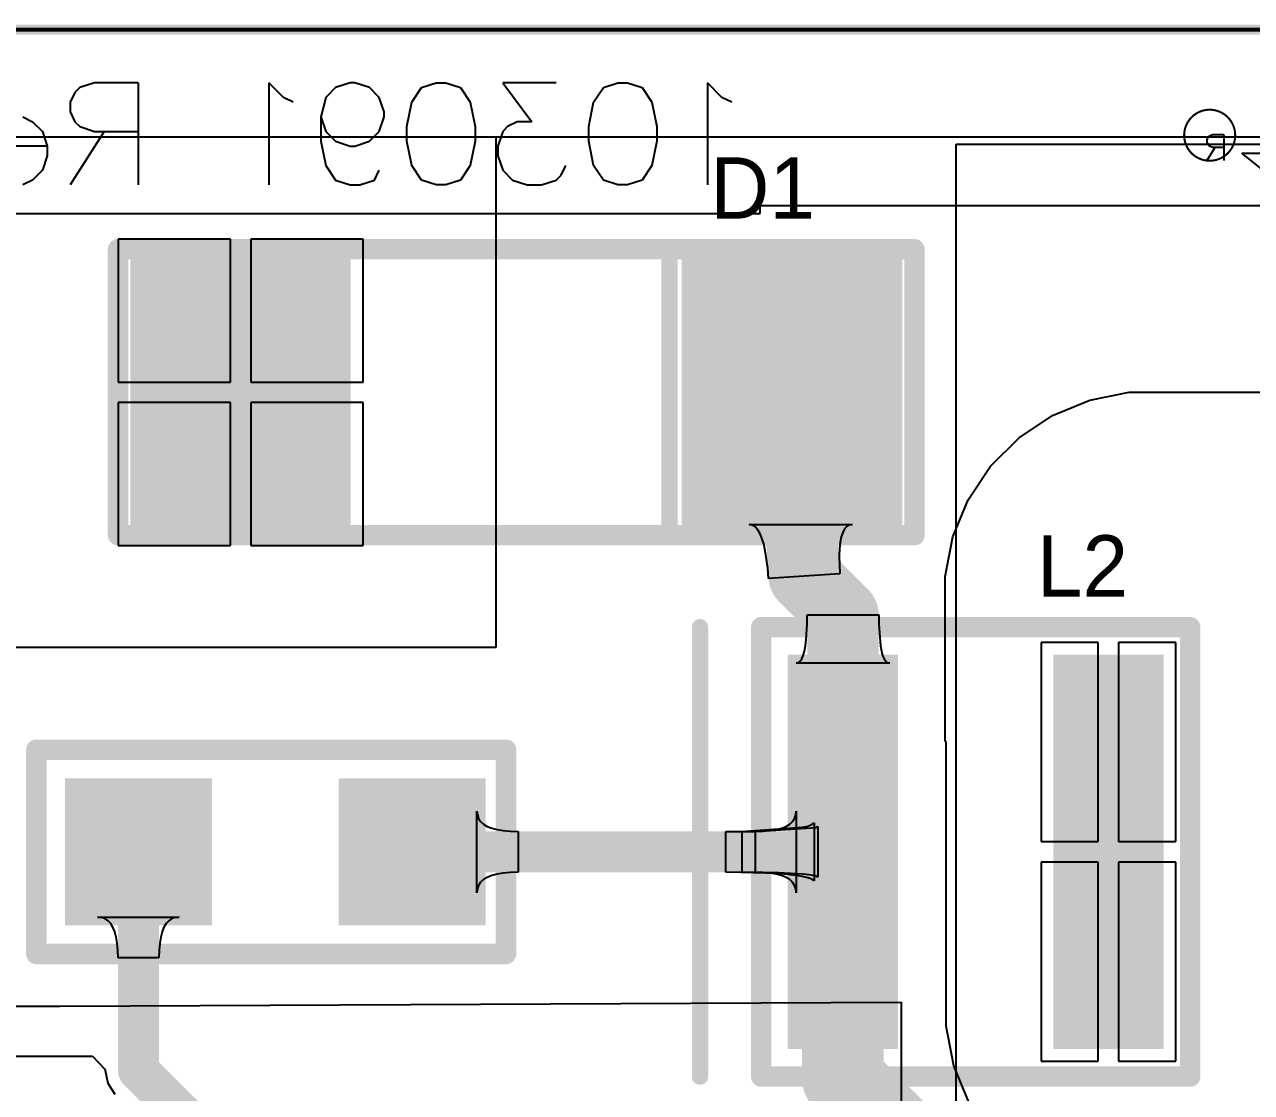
# Model space of a CAD drawing. Header units: millimetres. Extents: x 3.64 to 5.36, y 2.99 to 4.38.
# Drawn here: x 4.144 to 4.745, y 3.857 to 4.38 of the extents above; entities that cross this region are included whole.
import ezdxf

# ---------------------------------------------------------------- set-up
doc = ezdxf.new("R2010")
doc.units = ezdxf.units.MM
doc.header["$MEASUREMENT"] = 0
for name, color, linetype in [('BottomLayer', 5, 'Continuous'), ('BottomOverlay', 54, 'Continuous'), ('DrillDrawing', 1, 'Continuous'), ('KeepOutLayer', 6, 'Continuous'), ('Mechanical2', 216, 'Continuous'), ('MidLayer1', 16, 'Continuous'), ('MidLayer2', 76, 'Continuous'), ('TopLayer', 1, 'Continuous'), ('TopOverlay', 2, 'Continuous'), ('TopPaste', 8, 'Continuous'), ('TopSolder', 216, 'Continuous')]:
    doc.layers.add(name, color=color, linetype=linetype)

msp = doc.modelspace()

# ---------------------------------------------------------------- linework, layer by layer
at = {"layer": 'BottomLayer'}
for p, q in [((4.17842, 4.35149), (4.17128, 4.34911)), ((4.19985, 4.35149), (4.17842, 4.35149)), ((4.19985, 4.35149), (4.19985, 4.3015)), ((4.27102, 4.34435), (4.26388, 4.35149)), ((4.26388, 4.35149), (4.26388, 4.3015)), ((4.30364, 4.35149), (4.29649, 4.34911)), ((4.30602, 4.35149), (4.30364, 4.35149)), ((4.31316, 4.34911), (4.30602, 4.35149)), ((4.33863, 4.34911), (4.34577, 4.35149)), ((4.34577, 4.35149), (4.35053, 4.35149)), ((4.35053, 4.35149), (4.35767, 4.34911)), ((4.40457, 4.35149), (4.37838, 4.35149)), ((4.37838, 4.35149), (4.39266, 4.33245)), ((4.42766, 4.34911), (4.4348, 4.35149)), ((4.4348, 4.35149), (4.43956, 4.35149)), ((4.43956, 4.35149), (4.4467, 4.34911)), ((4.48574, 4.34435), (4.4786, 4.35149)), ((4.4786, 4.35149), (4.4786, 4.3015)), ((4.1689, 4.34673), (4.16652, 4.34197)), ((4.17128, 4.34911), (4.1689, 4.34673)), ((4.27578, 4.34197), (4.27102, 4.34435)), ((4.29173, 4.34435), (4.28935, 4.33483)), ((4.29649, 4.34911), (4.29173, 4.34435)), ((4.31792, 4.34435), (4.31316, 4.34911)), ((4.3203, 4.33721), (4.31792, 4.34435)), ((4.33387, 4.34197), (4.33863, 4.34911)), ((4.35767, 4.34911), (4.36243, 4.34197)), ((4.4229, 4.34197), (4.42766, 4.34911)), ((4.4467, 4.34911), (4.45146, 4.34197)), ((4.4905, 4.34197), (4.48574, 4.34435)), ((4.16652, 4.34197), (4.16652, 4.33721)), ((4.33149, 4.33007), (4.33387, 4.34197)), ((4.36243, 4.34197), (4.36481, 4.33007)), ((4.42051, 4.33007), (4.4229, 4.34197)), ((4.45146, 4.34197), (4.45384, 4.33007)), ((4.14343, 4.33483), (4.14819, 4.33245)), ((4.14819, 4.33245), (4.15295, 4.32768)), ((4.16652, 4.33721), (4.1689, 4.33245)), ((4.1689, 4.33245), (4.17128, 4.33007)), ((4.28935, 4.33483), (4.29173, 4.32768)), ((4.28935, 4.33483), (4.28935, 4.32292)), ((4.31792, 4.32768), (4.3203, 4.33483)), ((4.3203, 4.33483), (4.3203, 4.33721)), ((4.38552, 4.33245), (4.38076, 4.33007)), ((4.39266, 4.33245), (4.38552, 4.33245)), ((4.15295, 4.32768), (4.15533, 4.32054)), ((4.18318, 4.32768), (4.16652, 4.3015)), ((4.17128, 4.33007), (4.17842, 4.32768)), ((4.17842, 4.32768), (4.19985, 4.32768)), ((4.29173, 4.32768), (4.29649, 4.32292)), ((4.31316, 4.32292), (4.31792, 4.32768)), ((4.33149, 4.32292), (4.33149, 4.33007)), ((4.36481, 4.33007), (4.36481, 4.32292)), ((4.37838, 4.32768), (4.376, 4.32054)), ((4.38076, 4.33007), (4.37838, 4.32768)), ((4.42051, 4.32292), (4.42051, 4.33007)), ((4.45384, 4.33007), (4.45384, 4.32292)), ((4.15533, 4.32054), (4.12677, 4.32054)), ((4.15533, 4.32054), (4.15533, 4.31578)), ((4.28935, 4.32292), (4.29173, 4.31102)), ((4.29649, 4.32292), (4.30364, 4.32054)), ((4.30364, 4.32054), (4.30602, 4.32054)), ((4.30602, 4.32054), (4.31316, 4.32292)), ((4.33387, 4.31102), (4.33149, 4.32292)), ((4.36481, 4.32292), (4.36243, 4.31102)), ((4.376, 4.32054), (4.376, 4.31578)), ((4.4229, 4.31102), (4.42051, 4.32292)), ((4.45384, 4.32292), (4.45146, 4.31102)), ((4.15533, 4.31578), (4.15295, 4.30864)), ((4.376, 4.31578), (4.37838, 4.30864)), ((4.15295, 4.30864), (4.14819, 4.30388)), ((4.29173, 4.31102), (4.29649, 4.30388)), ((4.31554, 4.30388), (4.31792, 4.30864)), ((4.33863, 4.30388), (4.33387, 4.31102)), ((4.36243, 4.31102), (4.35767, 4.30388)), ((4.37838, 4.30864), (4.38314, 4.30388)), ((4.40695, 4.30626), (4.40933, 4.31102)), ((4.42766, 4.30388), (4.4229, 4.31102)), ((4.45146, 4.31102), (4.4467, 4.30388)), ((4.14819, 4.30388), (4.14343, 4.3015)), ((4.29649, 4.30388), (4.30364, 4.3015)), ((4.3084, 4.3015), (4.31554, 4.30388)), ((4.34577, 4.3015), (4.33863, 4.30388)), ((4.35767, 4.30388), (4.35053, 4.3015)), ((4.38314, 4.30388), (4.39028, 4.3015)), ((4.39742, 4.3015), (4.40457, 4.30388)), ((4.40457, 4.30388), (4.40695, 4.30626)), ((4.4348, 4.3015), (4.42766, 4.30388)), ((4.4467, 4.30388), (4.43956, 4.3015)), ((4.30364, 4.3015), (4.3084, 4.3015)), ((4.35053, 4.3015), (4.34577, 4.3015)), ((4.39028, 4.3015), (4.39742, 4.3015)), ((4.43956, 4.3015), (4.4348, 4.3015)), ((4.5045, 4.2875), (4.5045, 4.2915)), ((4.5045, 4.2915), (5.2955, 4.2915)), ((3.77998, 4.2875), (4.5045, 4.2875))]:
    msp.add_line(p, q, dxfattribs=at)
at = {"layer": 'BottomOverlay'}
for p, q in [((4.72614, 4.326), (4.72436, 4.3254)), ((4.7315, 4.326), (4.72614, 4.326)), ((4.7315, 4.326), (4.7315, 4.3135)), ((4.72376, 4.32481), (4.72317, 4.32362)), ((4.72317, 4.32362), (4.72317, 4.32243)), ((4.72317, 4.32243), (4.72376, 4.32124)), ((4.72733, 4.32005), (4.72317, 4.3135)), ((4.72436, 4.3254), (4.72376, 4.32481)), ((4.72376, 4.32124), (4.72436, 4.32064)), ((4.72436, 4.32064), (4.72614, 4.32005)), ((4.72614, 4.32005), (4.7315, 4.32005)), ((4.8075, 4.2635), (4.74025, 4.317)), ((4.74025, 4.317), (4.77375, 4.317))]:
    msp.add_line(p, q, dxfattribs=at)
for points, const_width in [([(4.73708, 4.32581, 1), (4.71208, 4.32581, 1)], 0.001), ([(4.71183, 4.32581, 1), (4.71233, 4.32581, 1)], 0.0005), ([(4.73683, 4.32581, 1), (4.73733, 4.32581, 1)], 0.0005)]:
    msp.add_lwpolyline(points, format="xyb", close=True, dxfattribs=dict(at, const_width=const_width))
at = {"layer": 'DrillDrawing', "const_width": 0.005}
msp.add_lwpolyline([(3.6472, 4.3775), (5.3525, 4.3775)], dxfattribs=at)
at = {"layer": 'KeepOutLayer', "const_width": 0.002}
msp.add_lwpolyline([(3.6476, 4.3775), (5.3525, 4.3775)], dxfattribs=at)
at = {"layer": 'Mechanical2', "const_width": 0.001}
msp.add_lwpolyline([(3.6475, 4.3775), (5.3525, 4.3775)], dxfattribs=at)
at = {"layer": 'MidLayer1'}
msp.add_line((3.725, 4.325), (5.275, 4.325), dxfattribs=at)
at = {"layer": 'MidLayer2'}
for p, q in [((4.6005, 3.2995), (4.6005, 4.3215)), ((4.6005, 4.3215), (5.0495, 4.3215)), ((3.7735, 3.8995), (4.1615, 3.8995)), ((4.1615, 3.8995), (4.5735, 3.9015)), ((4.5735, 3.9015), (4.5735, 3.2655))]:
    msp.add_line(p, q, dxfattribs=at)
at = {"layer": 'TopLayer'}
for p, q in [((3.8, 4.325), (4.375, 4.325)), ((3.80354, 4.325), (4.375, 4.325)), ((4.375, 4.325), (4.375, 4.075)), ((4.375, 4.325), (4.375, 4.075)), ((4.245, 4.275), (4.19, 4.275)), ((4.19, 4.275), (4.19, 4.205)), ((4.245, 4.275), (4.19, 4.275)), ((4.19, 4.275), (4.19, 4.205)), ((4.245, 4.205), (4.245, 4.275)), ((4.245, 4.205), (4.245, 4.275)), ((4.31, 4.275), (4.255, 4.275)), ((4.255, 4.275), (4.255, 4.205)), ((4.31, 4.275), (4.255, 4.275)), ((4.255, 4.275), (4.255, 4.205)), ((4.31, 4.205), (4.31, 4.275)), ((4.31, 4.205), (4.31, 4.275)), ((4.19, 4.205), (4.245, 4.205)), ((4.19, 4.205), (4.245, 4.205)), ((4.255, 4.205), (4.31, 4.205)), ((4.255, 4.205), (4.31, 4.205)), ((4.66583, 4.19616), (4.68515, 4.2)), ((4.68515, 4.2), (5.00345, 4.2)), ((4.245, 4.195), (4.19, 4.195)), ((4.19, 4.195), (4.19, 4.125)), ((4.245, 4.195), (4.19, 4.195)), ((4.19, 4.195), (4.19, 4.125)), ((4.245, 4.125), (4.245, 4.195)), ((4.245, 4.125), (4.245, 4.195)), ((4.31, 4.195), (4.255, 4.195)), ((4.255, 4.195), (4.255, 4.125)), ((4.31, 4.195), (4.255, 4.195)), ((4.255, 4.195), (4.255, 4.125)), ((4.31, 4.125), (4.31, 4.195)), ((4.31, 4.125), (4.31, 4.195)), ((4.64763, 4.18862), (4.66583, 4.19616)), ((4.63125, 4.17767), (4.64763, 4.18862)), ((4.61732, 4.16375), (4.63125, 4.17767)), ((4.60638, 4.14737), (4.61732, 4.16375)), ((4.59884, 4.12917), (4.60638, 4.14737)), ((4.50057, 4.13498), (4.49909, 4.13524)), ((4.49909, 4.13524), (4.54956, 4.13524)), ((4.50193, 4.13418), (4.50057, 4.13498)), ((4.50317, 4.13286), (4.50193, 4.13418)), ((4.54685, 4.13428), (4.54577, 4.13307)), ((4.54811, 4.135), (4.54685, 4.13428)), ((4.54956, 4.13524), (4.54811, 4.135)), ((4.50429, 4.13102), (4.50317, 4.13286)), ((4.5053, 4.12864), (4.50429, 4.13102)), ((4.50618, 4.12573), (4.5053, 4.12864)), ((4.54418, 4.12922), (4.54367, 4.12657)), ((4.54489, 4.13139), (4.54418, 4.12922)), ((4.54577, 4.13307), (4.54489, 4.13139)), ((4.595, 4.10985), (4.59884, 4.12917)), ((4.19, 4.125), (4.245, 4.125)), ((4.19, 4.125), (4.245, 4.125)), ((4.255, 4.125), (4.31, 4.125)), ((4.255, 4.125), (4.31, 4.125)), ((4.50695, 4.1223), (4.50618, 4.12573)), ((4.50813, 4.11385), (4.50695, 4.1223)), ((4.54334, 4.12344), (4.54319, 4.11983)), ((4.54367, 4.12657), (4.54334, 4.12344)), ((4.54319, 4.11983), (4.54346, 4.11116)), ((4.50854, 4.10884), (4.50813, 4.11385)), ((4.54346, 4.11116), (4.50854, 4.10884)), ((4.595, 4.1), (4.595, 4.10985)), ((4.595, 4.0291), (4.595, 4.1)), ((4.52702, 4.07895), (4.52745, 4.08651)), ((4.52745, 4.08651), (4.5275, 4.091)), ((4.5275, 4.091), (4.5625, 4.091)), ((4.5625, 4.091), (4.56255, 4.08651)), ((4.56255, 4.08651), (4.56336, 4.07588)), ((4.375, 4.075), (4.075, 4.075)), ((4.375, 4.075), (4.075, 4.075)), ((4.52616, 4.07329), (4.52664, 4.07588)), ((4.52664, 4.07588), (4.52702, 4.07895)), ((4.56336, 4.07588), (4.56384, 4.07329)), ((4.67, 4.0775), (4.642, 4.0775)), ((4.642, 4.0775), (4.642, 3.98)), ((4.67, 3.98), (4.67, 4.0775)), ((4.708, 4.0775), (4.68, 4.0775)), ((4.68, 4.0775), (4.68, 3.98)), ((4.708, 3.98), (4.708, 4.0775)), ((4.52212, 4.06738), (4.52314, 4.06762)), ((4.52314, 4.06762), (4.52406, 4.06832)), ((4.52406, 4.06832), (4.52486, 4.06951)), ((4.52486, 4.06951), (4.52556, 4.07116)), ((4.52556, 4.07116), (4.52616, 4.07329)), ((4.56384, 4.07329), (4.56444, 4.07116)), ((4.56444, 4.07116), (4.56514, 4.06951)), ((4.56514, 4.06951), (4.56594, 4.06832)), ((4.56594, 4.06832), (4.56686, 4.06762)), ((4.56686, 4.06762), (4.56788, 4.06738)), ((4.56788, 4.06738), (4.52212, 4.06738)), ((4.5955, 4.029), (4.595, 4.0291)), ((4.5955, 3.8995), (4.5955, 4.029)), ((4.5955, 4.029), (4.5955, 4.029)), ((4.36576, 3.955), (4.36576, 3.995)), ((4.36576, 3.995), (4.36596, 3.9931)), ((4.36596, 3.9931), (4.36656, 3.9914)), ((4.36656, 3.9914), (4.36757, 3.9899)), ((4.36757, 3.9899), (4.36898, 3.9886)), ((4.51892, 3.9886), (4.52032, 3.9899)), ((4.52032, 3.9899), (4.52132, 3.9914)), ((4.52132, 3.9914), (4.52192, 3.9931)), ((4.52192, 3.9931), (4.52212, 3.995)), ((4.52212, 3.995), (4.52212, 3.955)), ((4.36898, 3.9886), (4.37079, 3.9875)), ((4.37079, 3.9875), (4.373, 3.9866)), ((4.373, 3.9866), (4.37562, 3.9859)), ((4.37562, 3.9859), (4.37864, 3.9854)), ((4.37864, 3.9854), (4.38206, 3.9851)), ((4.38206, 3.9851), (4.38588, 3.985)), ((4.38588, 3.985), (4.38588, 3.965)), ((4.48768, 3.985), (4.49514, 3.98504)), ((4.48768, 3.965), (4.48768, 3.985)), ((4.49514, 3.98504), (4.52523, 3.98703)), ((4.49564, 3.985), (4.50224, 3.98502)), ((4.49564, 3.965), (4.49564, 3.985)), ((4.50212, 3.985), (4.50592, 3.9851)), ((4.50212, 3.965), (4.50212, 3.985)), ((4.50224, 3.98502), (4.53183, 3.98693)), ((4.50592, 3.9851), (4.50932, 3.9854)), ((4.50932, 3.9854), (4.51232, 3.9859)), ((4.51232, 3.9859), (4.51492, 3.9866)), ((4.51492, 3.9866), (4.51712, 3.9875)), ((4.51712, 3.9875), (4.51892, 3.9886)), ((4.52523, 3.98703), (4.52781, 3.98766)), ((4.52781, 3.98766), (4.52969, 3.98836)), ((4.52969, 3.98836), (4.53087, 3.98915)), ((4.53087, 3.98915), (4.53087, 3.96085)), ((4.53183, 3.98693), (4.53263, 3.98738)), ((4.53263, 3.98738), (4.53263, 3.96262)), ((4.642, 3.98), (4.67, 3.98)), ((4.68, 3.98), (4.708, 3.98)), ((4.67, 3.97), (4.642, 3.97)), ((4.642, 3.97), (4.642, 3.8725)), ((4.67, 3.8725), (4.67, 3.97)), ((4.708, 3.97), (4.68, 3.97)), ((4.68, 3.97), (4.68, 3.8725)), ((4.708, 3.8725), (4.708, 3.97)), ((4.36757, 3.9601), (4.36656, 3.9586)), ((4.36898, 3.9614), (4.36757, 3.9601)), ((4.37079, 3.9625), (4.36898, 3.9614)), ((4.373, 3.9634), (4.37079, 3.9625)), ((4.37562, 3.9641), (4.373, 3.9634)), ((4.37864, 3.9646), (4.37562, 3.9641)), ((4.38206, 3.9649), (4.37864, 3.9646)), ((4.38588, 3.965), (4.38206, 3.9649)), ((4.49514, 3.96496), (4.48768, 3.965)), ((4.51332, 3.96434), (4.49514, 3.96496)), ((4.5135, 3.96479), (4.49564, 3.965)), ((4.50592, 3.9649), (4.50212, 3.965)), ((4.50932, 3.9646), (4.50592, 3.9649)), ((4.51232, 3.9641), (4.50932, 3.9646)), ((4.51492, 3.9634), (4.51232, 3.9641)), ((4.52196, 3.96351), (4.51332, 3.96434)), ((4.52557, 3.96414), (4.5135, 3.96479)), ((4.51712, 3.9625), (4.51492, 3.9634)), ((4.51892, 3.9614), (4.51712, 3.9625)), ((4.52032, 3.9601), (4.51892, 3.9614)), ((4.52132, 3.9586), (4.52032, 3.9601)), ((4.52523, 3.96297), (4.52196, 3.96351)), ((4.52781, 3.96234), (4.52523, 3.96297)), ((4.5283, 3.96383), (4.52557, 3.96414)), ((4.52969, 3.96164), (4.52781, 3.96234)), ((4.53039, 3.96348), (4.5283, 3.96383)), ((4.53087, 3.96085), (4.52969, 3.96164)), ((4.53183, 3.96307), (4.53039, 3.96348)), ((4.53263, 3.96262), (4.53183, 3.96307)), ((4.36596, 3.9569), (4.36576, 3.955)), ((4.36656, 3.9586), (4.36596, 3.9569)), ((4.52192, 3.9569), (4.52132, 3.9586)), ((4.52212, 3.955), (4.52192, 3.9569)), ((4.1819, 3.94292), (4.18, 3.94312)), ((4.18, 3.94312), (4.22, 3.94312)), ((4.1836, 3.94232), (4.1819, 3.94292)), ((4.1851, 3.94132), (4.1836, 3.94232)), ((4.2164, 3.94232), (4.2149, 3.94132)), ((4.2181, 3.94292), (4.2164, 3.94232)), ((4.22, 3.94312), (4.2181, 3.94292)), ((4.1864, 3.93992), (4.1851, 3.94132)), ((4.1875, 3.93812), (4.1864, 3.93992)), ((4.1884, 3.93592), (4.1875, 3.93812)), ((4.1891, 3.93332), (4.1884, 3.93592)), ((4.2116, 3.93592), (4.2109, 3.93332)), ((4.2125, 3.93812), (4.2116, 3.93592)), ((4.2136, 3.93992), (4.2125, 3.93812)), ((4.2149, 3.94132), (4.2136, 3.93992)), ((4.1896, 3.93032), (4.1891, 3.93332)), ((4.1899, 3.92692), (4.1896, 3.93032)), ((4.2104, 3.93032), (4.2101, 3.92692)), ((4.2109, 3.93332), (4.2104, 3.93032)), ((4.19, 3.92312), (4.1899, 3.92692)), ((4.2101, 3.92692), (4.21, 3.92312)), ((4.21, 3.92312), (4.19, 3.92312)), ((4.5955, 3.88965), (4.5955, 3.8995)), ((4.59934, 3.87033), (4.5955, 3.88965)), ((4.05649, 3.875), (4.1775, 3.875)), ((4.1775, 3.875), (4.18369, 3.86845)), ((4.60688, 3.85213), (4.59934, 3.87033)), ((4.642, 3.8725), (4.67, 3.8725)), ((4.68, 3.8725), (4.708, 3.8725)), ((4.18369, 3.86845), (4.18369, 3.868)), ((4.18369, 3.868), (4.18493, 3.86176)), ((4.18493, 3.86176), (4.18846, 3.85646))]:
    msp.add_line(p, q, dxfattribs=at)
for points, const_width in [([(4.225, 4.135), (4.225, 4.265)], 0.05), ([(4.275, 4.135), (4.275, 4.265)], 0.05), ([(4.495, 4.135), (4.495, 4.265)], 0.05), ([(4.545, 4.135), (4.545, 4.265)], 0.05), ([(4.3, 4.2325), (4.2, 4.2325)], 0.065), ([(4.57, 4.2325), (4.47, 4.2325)], 0.065), ([(4.52, 4.2), (4.526, 4.11)], 0.035), ([(4.3, 4.1675), (4.2, 4.1675)], 0.065), ([(4.57, 4.1675), (4.47, 4.1675)], 0.065), ([(4.526, 4.11), (4.545, 4.091)], 0.035), ([(4.545, 3.975), (4.545, 4.091)], 0.035), ([(4.5335, 4.0675), (4.5335, 3.8825)], 0.023), ([(4.5565, 4.0675), (4.5565, 3.8825)], 0.023), ([(4.6635, 4.0675), (4.6635, 3.8825)], 0.023), ([(4.6865, 4.0675), (4.6865, 3.8825)], 0.023), ([(4.568, 4.02125), (4.522, 4.02125)], 0.0925), ([(4.698, 4.02125), (4.652, 4.02125)], 0.0925), ([(4.184, 4.007), (4.184, 3.943)], 0.032), ([(4.216, 4.007), (4.216, 3.943)], 0.032), ([(4.318, 4.007), (4.318, 3.943)], 0.032), ([(4.35, 4.007), (4.35, 3.943)], 0.032), ([(4.168, 3.991), (4.232, 3.991)], 0.032), ([(4.302, 3.991), (4.366, 3.991)], 0.032), ([(4.545, 3.864), (4.545, 3.975)], 0.04), ([(4.2, 3.868), (4.2, 3.975)], 0.02), ([(4.334, 3.975), (4.545, 3.975)], 0.02), ([(4.168, 3.959), (4.232, 3.959)], 0.032), ([(4.302, 3.959), (4.366, 3.959)], 0.032), ([(4.568, 3.92875), (4.522, 3.92875)], 0.0925), ([(4.698, 3.92875), (4.652, 3.92875)], 0.0925), ([(4.545, 3.864), (4.5835, 3.8255)], 0.04), ([(4.2, 3.868), (4.318, 3.75)], 0.02)]:
    msp.add_lwpolyline(points, dxfattribs=dict(at, const_width=const_width))
for points, const_width in [([(4.225, 4.2, 1), (4.275, 4.2, 1)], 0.05), ([(4.495, 4.2, 1), (4.545, 4.2, 1)], 0.05), ([(4.51125, 4.2, 1), (4.52875, 4.2, 1)], 0.0175), ([(4.51725, 4.11, 1), (4.53475, 4.11, 1)], 0.0175), ([(4.51725, 4.11, 1), (4.53475, 4.11, 1)], 0.0175), ([(4.53625, 4.091, 1), (4.55375, 4.091, 1)], 0.0175), ([(4.53625, 4.091, 1), (4.55375, 4.091, 1)], 0.0175), ([(4.184, 3.975, 1), (4.216, 3.975, 1)], 0.032), ([(4.318, 3.975, 1), (4.35, 3.975, 1)], 0.032), ([(4.5335, 3.975, 1), (4.5565, 3.975, 1)], 0.023), ([(4.6635, 3.975, 1), (4.6865, 3.975, 1)], 0.023), ([(4.535, 3.975, 1), (4.555, 3.975, 1)], 0.02), ([(4.53625, 3.975, 1), (4.55375, 3.975, 1)], 0.0175), ([(4.195, 3.975, 1), (4.205, 3.975, 1)], 0.01), ([(4.329, 3.975, 1), (4.339, 3.975, 1)], 0.01), ([(4.54, 3.975, 1), (4.55, 3.975, 1)], 0.01), ([(4.535, 3.864, 1), (4.555, 3.864, 1)], 0.02), ([(4.535, 3.864, 1), (4.555, 3.864, 1)], 0.02), ([(4.195, 3.868, 1), (4.205, 3.868, 1)], 0.01), ([(4.195, 3.868, 1), (4.205, 3.868, 1)], 0.01)]:
    msp.add_lwpolyline(points, format="xyb", close=True, dxfattribs=dict(at, const_width=const_width))
at = {"layer": 'TopOverlay'}
for points, const_width in [([(4.19, 4.13), (4.19, 4.27)], 0.01), ([(4.19, 4.27), (4.58, 4.27)], 0.01), ([(4.46, 4.13), (4.46, 4.27)], 0.008), ([(4.58, 4.13), (4.58, 4.27)], 0.01), ([(4.19, 4.13), (4.58, 4.13)], 0.01), ([(4.475, 3.865), (4.475, 4.085)], 0.008), ([(4.505, 3.865), (4.505, 4.085)], 0.01), ([(4.505, 4.085), (4.715, 4.085)], 0.01), ([(4.715, 3.865), (4.715, 4.085)], 0.01), ([(4.15, 3.925), (4.15, 4.025)], 0.01), ([(4.15, 4.025), (4.38, 4.025)], 0.01), ([(4.38, 3.925), (4.38, 4.025)], 0.01), ([(4.15, 3.925), (4.38, 3.925)], 0.01), ([(4.505, 3.865), (4.715, 3.865)], 0.01)]:
    msp.add_lwpolyline(points, dxfattribs=dict(at, const_width=const_width))
for points, const_width in [([(4.1875, 4.27, 1), (4.1925, 4.27, 1)], 0.005), ([(4.1875, 4.27, 1), (4.1925, 4.27, 1)], 0.005), ([(4.458, 4.27, 1), (4.462, 4.27, 1)], 0.004), ([(4.5775, 4.27, 1), (4.5825, 4.27, 1)], 0.005), ([(4.5775, 4.27, 1), (4.5825, 4.27, 1)], 0.005), ([(4.1875, 4.13, 1), (4.1925, 4.13, 1)], 0.005), ([(4.1875, 4.13, 1), (4.1925, 4.13, 1)], 0.005), ([(4.458, 4.13, 1), (4.462, 4.13, 1)], 0.004), ([(4.5775, 4.13, 1), (4.5825, 4.13, 1)], 0.005), ([(4.5775, 4.13, 1), (4.5825, 4.13, 1)], 0.005), ([(4.473, 4.085, 1), (4.477, 4.085, 1)], 0.004), ([(4.5025, 4.085, 1), (4.5075, 4.085, 1)], 0.005), ([(4.5025, 4.085, 1), (4.5075, 4.085, 1)], 0.005), ([(4.7125, 4.085, 1), (4.7175, 4.085, 1)], 0.005), ([(4.7125, 4.085, 1), (4.7175, 4.085, 1)], 0.005), ([(4.1475, 4.025, 1), (4.1525, 4.025, 1)], 0.005), ([(4.1475, 4.025, 1), (4.1525, 4.025, 1)], 0.005), ([(4.3775, 4.025, 1), (4.3825, 4.025, 1)], 0.005), ([(4.3775, 4.025, 1), (4.3825, 4.025, 1)], 0.005), ([(4.1475, 3.925, 1), (4.1525, 3.925, 1)], 0.005), ([(4.1475, 3.925, 1), (4.1525, 3.925, 1)], 0.005), ([(4.3775, 3.925, 1), (4.3825, 3.925, 1)], 0.005), ([(4.3775, 3.925, 1), (4.3825, 3.925, 1)], 0.005), ([(4.5025, 3.865, 1), (4.5075, 3.865, 1)], 0.005), ([(4.5025, 3.865, 1), (4.5075, 3.865, 1)], 0.005), ([(4.7125, 3.865, 1), (4.7175, 3.865, 1)], 0.005), ([(4.7125, 3.865, 1), (4.7175, 3.865, 1)], 0.005), ([(4.473, 3.865, 1), (4.477, 3.865, 1)], 0.004)]:
    msp.add_lwpolyline(points, format="xyb", close=True, dxfattribs=dict(at, const_width=const_width))
at = {"layer": 'TopPaste'}
for points, const_width in [([(4.225, 4.135), (4.225, 4.265)], 0.05), ([(4.275, 4.135), (4.275, 4.265)], 0.05), ([(4.495, 4.135), (4.495, 4.265)], 0.05), ([(4.545, 4.135), (4.545, 4.265)], 0.05), ([(4.3, 4.2325), (4.2, 4.2325)], 0.065), ([(4.57, 4.2325), (4.47, 4.2325)], 0.065), ([(4.3, 4.1675), (4.2, 4.1675)], 0.065), ([(4.57, 4.1675), (4.47, 4.1675)], 0.065), ([(4.5335, 4.0675), (4.5335, 3.8825)], 0.023), ([(4.5565, 4.0675), (4.5565, 3.8825)], 0.023), ([(4.6635, 4.0675), (4.6635, 3.8825)], 0.023), ([(4.6865, 4.0675), (4.6865, 3.8825)], 0.023), ([(4.568, 4.02125), (4.522, 4.02125)], 0.0925), ([(4.698, 4.02125), (4.652, 4.02125)], 0.0925), ([(4.184, 4.007), (4.184, 3.943)], 0.032), ([(4.216, 4.007), (4.216, 3.943)], 0.032), ([(4.318, 4.007), (4.318, 3.943)], 0.032), ([(4.35, 4.007), (4.35, 3.943)], 0.032), ([(4.168, 3.991), (4.232, 3.991)], 0.032), ([(4.302, 3.991), (4.366, 3.991)], 0.032), ([(4.168, 3.959), (4.232, 3.959)], 0.032), ([(4.302, 3.959), (4.366, 3.959)], 0.032), ([(4.568, 3.92875), (4.522, 3.92875)], 0.0925), ([(4.698, 3.92875), (4.652, 3.92875)], 0.0925)]:
    msp.add_lwpolyline(points, dxfattribs=dict(at, const_width=const_width))
for points, const_width in [([(4.225, 4.2, 1), (4.275, 4.2, 1)], 0.05), ([(4.495, 4.2, 1), (4.545, 4.2, 1)], 0.05), ([(4.184, 3.975, 1), (4.216, 3.975, 1)], 0.032), ([(4.318, 3.975, 1), (4.35, 3.975, 1)], 0.032), ([(4.5335, 3.975, 1), (4.5565, 3.975, 1)], 0.023), ([(4.6635, 3.975, 1), (4.6865, 3.975, 1)], 0.023)]:
    msp.add_lwpolyline(points, format="xyb", close=True, dxfattribs=dict(at, const_width=const_width))
at = {"layer": 'TopSolder'}
for points, const_width in [([(4.223, 4.131), (4.223, 4.269)], 0.054), ([(4.277, 4.131), (4.277, 4.269)], 0.054), ([(4.493, 4.131), (4.493, 4.269)], 0.054), ([(4.547, 4.131), (4.547, 4.269)], 0.054), ([(4.304, 4.2345), (4.196, 4.2345)], 0.069), ([(4.574, 4.2345), (4.466, 4.2345)], 0.069), ([(4.304, 4.1655), (4.196, 4.1655)], 0.069), ([(4.574, 4.1655), (4.466, 4.1655)], 0.069), ([(4.5315, 4.0715), (4.5315, 3.8785)], 0.027), ([(4.5585, 4.0715), (4.5585, 3.8785)], 0.027), ([(4.6615, 4.0715), (4.6615, 3.8785)], 0.027), ([(4.6885, 4.0715), (4.6885, 3.8785)], 0.027), ([(4.572, 4.02325), (4.518, 4.02325)], 0.0965), ([(4.702, 4.02325), (4.648, 4.02325)], 0.0965), ([(4.182, 4.011), (4.182, 3.939)], 0.036), ([(4.218, 4.011), (4.218, 3.939)], 0.036), ([(4.316, 4.011), (4.316, 3.939)], 0.036), ([(4.352, 4.011), (4.352, 3.939)], 0.036), ([(4.164, 3.993), (4.236, 3.993)], 0.036), ([(4.298, 3.993), (4.37, 3.993)], 0.036), ([(4.164, 3.957), (4.236, 3.957)], 0.036), ([(4.298, 3.957), (4.37, 3.957)], 0.036), ([(4.572, 3.92675), (4.518, 3.92675)], 0.0965), ([(4.702, 3.92675), (4.648, 3.92675)], 0.0965)]:
    msp.add_lwpolyline(points, dxfattribs=dict(at, const_width=const_width))
for points, const_width in [([(4.223, 4.2, 1), (4.277, 4.2, 1)], 0.054), ([(4.493, 4.2, 1), (4.547, 4.2, 1)], 0.054), ([(4.182, 3.975, 1), (4.218, 3.975, 1)], 0.036), ([(4.316, 3.975, 1), (4.352, 3.975, 1)], 0.036), ([(4.5315, 3.975, 1), (4.5585, 3.975, 1)], 0.027), ([(4.6615, 3.975, 1), (4.6885, 3.975, 1)], 0.027)]:
    msp.add_lwpolyline(points, format="xyb", close=True, dxfattribs=dict(at, const_width=const_width))

# ---------------------------------------------------------------- texts
at = {"layer": 'TopOverlay'}
for s, p in [('D1', (4.48, 4.285)), ('L2', (4.64, 4.1))]:
    msp.add_text(s, height=0.03, dxfattribs=at).set_placement(p)

doc.saveas('drawing.dxf')
